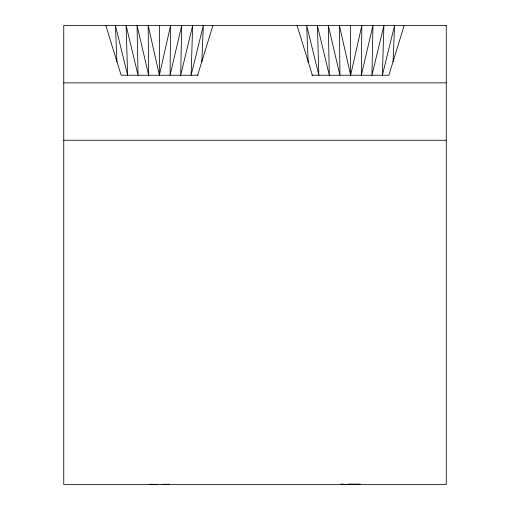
<?xml version="1.0" encoding="UTF-8"?>
<svg xmlns="http://www.w3.org/2000/svg" width="510" height="510" viewBox="0 0 510 510"><rect width="100%" height="100%" fill="white"/><g stroke="black" fill="none" stroke-linecap="round" stroke-linejoin="round"><path stroke-width="0.76" d="M201.833 61.806L203.318 25.5L191.129 75.225L192.64 25.5L180.699 75.225L181.7 25.5L170.085 75.225L170.582 25.5L159.375 75.225L148.168 25.5L148.665 75.225L137.05 25.5L138.051 75.225L126.11 25.5L127.621 75.225L115.432 25.5L116.917 61.806M393.082 61.806L394.568 25.5L382.379 75.225L383.89 25.5L371.949 75.225L372.95 25.5L361.335 75.225L361.832 25.5L350.625 75.225L339.418 25.5L339.915 75.225L328.3 25.5L329.301 75.225L317.36 25.5L318.871 75.225L306.682 25.5L308.199 62.596M197.625 75.225L212.925 25.5M404.175 25.5L388.875 75.225L311.846 75.225M161.358 484.5L161.868 484.239M163.2 484.5L164.188 484.239M358.014 484.5L359.212 484.239L348.387 484.239L360.258 484.239M164.787 484.5L166.183 484.239M165.999 484.5L167.713 484.239M166.764 484.5L168.676 484.239M167.025 484.5L169.008 484.239M198.154 75.225L121.125 75.225L105.825 25.5M63.75 82.875L446.25 82.875M63.75 140.25L446.25 140.25M343.236 484.5L341.337 484.239L348.642 484.5L340.992 484.239M149.742 484.239L151.725 484.5M150.074 484.239L151.986 484.5M151.036 484.239L152.751 484.5M152.566 484.239L153.963 484.5M154.562 484.239L155.55 484.5M156.882 484.239L157.392 484.5M297.075 25.5L312.375 75.225M350.625 25.5L350.625 75.225M159.375 25.5L159.375 75.225M446.25 25.5L63.75 25.5L63.75 484.5L446.25 484.5L446.25 25.5"/></g></svg>
